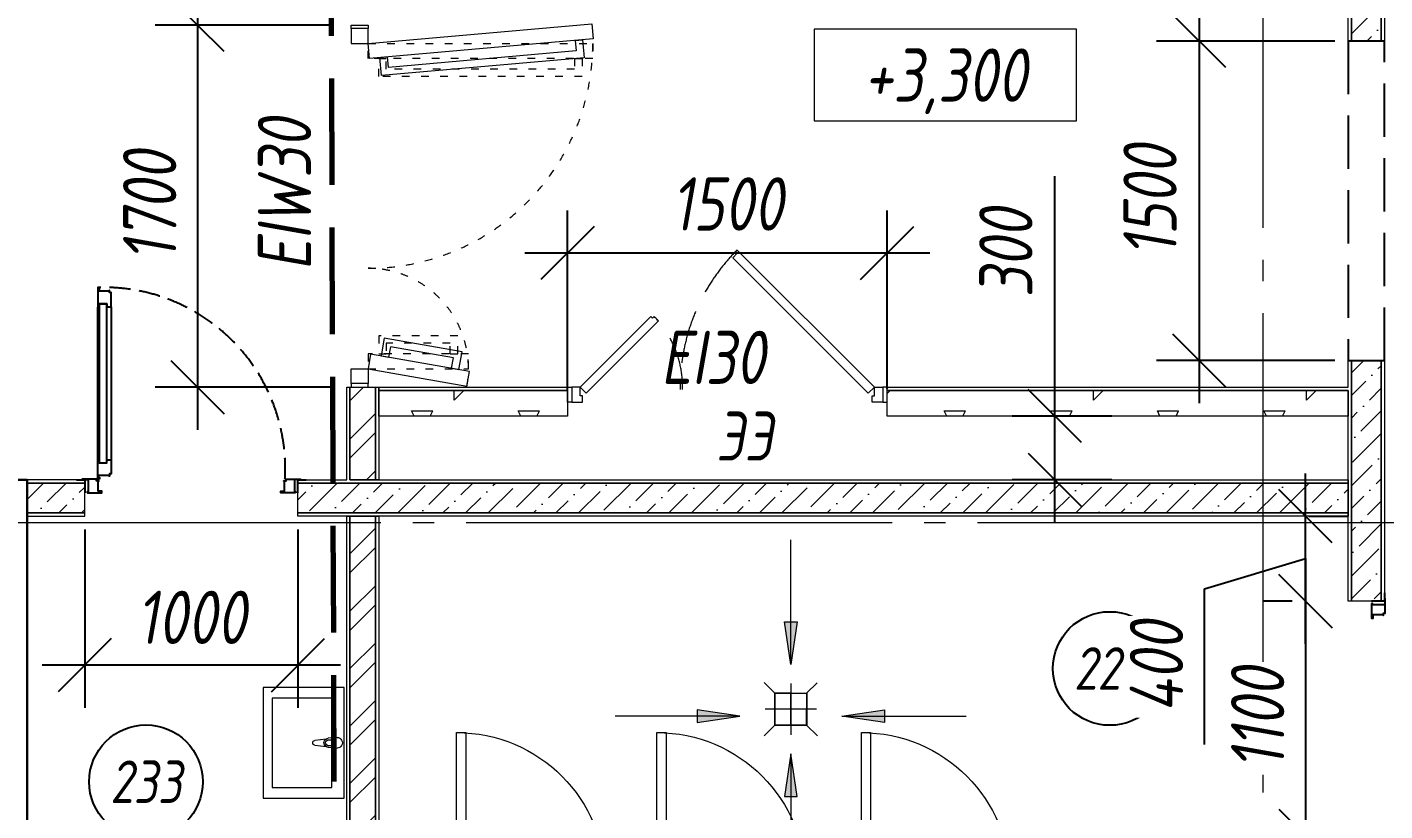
# Model space of a CAD drawing. Header units: millimetres. Extents: x -85420 to 1195317, y -69347 to 470418.
# Drawn here: x 484146 to 490518, y 53223 to 56901 of the extents above; entities that cross this region are included whole.
import ezdxf
from ezdxf import colors
from ezdxf.entities.mleader import LeaderData, LeaderLine
from ezdxf.enums import TextEntityAlignment as Align
from ezdxf.math import Vec2, Vec3

# ---------------------------------------------------------------- set-up
doc = ezdxf.new("R2010")
doc.units = ezdxf.units.MM
for name, pattern in [('ACAD_ISO03W100', [30, 12, -18]), ('GOST2.303 6', [12, 8, -1.5, 1, -1.5]), ('ГОСТ 2.303 4', [7, 5, -2, 0]), ('ГОСТ 2.303 5', [24, 20, -1.5, 1, -1.5]), ('осевая', [50.8, 31.75, -6.35, 6.35, -6.35])]:
    doc.linetypes.add(name, pattern=pattern)
for name, color, linetype, lineweight in [('!М_Двери', 7, 'Continuous', 15), ('!М_Двери_ЭОМ', 7, 'Continuous', 15), ('!М_Отверстия в перекрытиях', 253, 'Continuous', 15), ('!М_Перегородки_пеноблок', 7, 'Continuous', 20), ('+АР_Выноски', 4, 'Continuous', 9), ('+АР_Осевые линии', 252, 'GOST2.303 6', 9), ('+АР_Сантехника', 130, 'Continuous', 9), ('+АР_Стены внутренние', 250, 'Continuous', 18), ('АР_Двери', 7, 'Continuous', 0), ('АР_Трап', 252, 'Continuous', 0), ('ОБОРУДОВАНИЕ', 253, 'Continuous', 5), ('СПДС_+АР_Стены', 250, 'Continuous', 20), ('СПДС_РАЗМЕРЫ', 252, 'Continuous', 0), ('стены', 7, 'Continuous', 40), ('ТОНКАЯ', 253, 'Continuous', 0), ('ЭКСПЛИКАЦИЯ', 7, 'Continuous', 5)]:
    doc.layers.add(name, color=color, linetype=linetype, lineweight=lineweight)
doc.layers.add('ОСИ', color=7, linetype='осевая', lineweight=13, true_color=0x999999)
doc.layers.add('ПБ_граница', color=7, linetype='ГОСТ 2.303 4', lineweight=40, true_color=0xdb0000)
doc.styles.add('ГОСТ 2.304', font='CS_Gost2304.shx', dxfattribs={"oblique": 10})
doc.linetypes.add('Ground1', pattern='A,12,[130,ltypeshp.shx,S=3,R=-150,X=0,Y=-2.598],3,[130,ltypeshp.shx,S=3,R=-150,X=0,Y=-2.598],3,[130,ltypeshp.shx,S=3,R=-150,X=0,Y=-2.598],0', length=18)
doc.dimstyles.new('СПДС', dxfattribs={"dimscale": 100, "dimtxt": 2.5, "dimasz": 2.5, "dimexe": 2, "dimexo": 0.625, "dimgap": 1, "dimtad": 1, "dimdec": 0, "dimrnd": 5, "dimtxsty": 'ГОСТ 2.304', "dimblk": 'OBLIQUE', "dimblk1": 'OBLIQUE', "dimblk2": 'OBLIQUE', "dimcen": 2.5, "dimdle": 2, "dimadec": 0, "dimazin": 2, "dimtfac": 0.75, "dimtdec": 4, "dimtmove": 1, "dimatfit": 3, "dimfxl": 1, "dimtfill": 1, "dimtolj": 1, "dimarcsym": 1})
pattern_1 = [(45, (150, 150), (0, 1000), [141.4, -282.8, 70.7, -424.3, 141.4, -353.61356]), (135, (800, 200), (-1000, 9e-14), [141.4, -212.1, 70.7, -353.6, 141.4, -495.01356]), (63.43495, (0, 0), (5e-08, 1000), [111.8, -447.2, 111.8, -447.234, 0, 0]), (116.56505, (0, 0), (-4e-07, 1000), [111.8, -447.2, 111.8, -447.234, 0, 0]), (0, (0, 100), (0, 1000), [50, -400, 100, -400, 50, 0]), (0, (0, 250), (0, 1000), [-150, 100, -400, 0, -350, 0]), (0, (0, 300), (0, 1000), [-400, 0, -300, 100, -200, 0]), (0, (0, 450), (0, 1000), [-200, 0, -250, 100, -450, 0]), (0, (0, 600), (0, 1000), [-200, 100, -400, 100, -200, 0]), (0, (0, 850), (0, 1000), [-150, 100, -200, 0, -550, 0]), (0, (0, 900), (0, 1000), [-200, 0, -600, 100, -100, 0]), (90, (50, 200), (-1000, 6e-14), [-300, 0, -300, 0, -400, 0]), (90, (150, 0), (-1000, 6e-14), [-150, 100, -400, 0, -350, 0]), (90, (250, 0), (-1000, 6e-14), [-400, 0, -350, 100, -150, 0]), (90, (800, 0), (-1000, 6e-14), [-200, 100, -500, 100, -100, 0]), (90, (100, 100), (-1000, 6e-14), [-300, 0, -350, 0, -350, 0]), (90, (200, 100), (-1000, 6e-14), [-250, 0, -550, 0, -200, 0]), (90, (300, 150), (-1000, 6e-14), [-500, 0, -150, 0, -350, 0]), (90, (350, 50), (-1000, 6e-14), [-450, 0, -200, 0, -250, 0]), (90, (450, 200), (-1000, 6e-14), [-400, 0, -150, 0, -400, 0]), (90, (500, 250), (-1000, 6e-14), [-450, 0, -200, 0, -350, 0]), (90, (550, 0), (-1000, 6e-14), [-600, 0, -250, 0, -150, 0]), (90, (600, 150), (-1000, 6e-14), [-200, 0, -400, 0, -400, 0]), (90, (650, 100), (-1000, 6e-14), [-450, 0, -250, 0, -300, 0]), (90, (700, 50), (-1000, 6e-14), [-400, 0, -300, 0, -300, 0]), (90, (800, 100), (-1000, 6e-14), [-300, 0, -300, 0, -400, 0]), (90, (900, 150), (-1000, 6e-14), [-400, 0, -200, 0, -400, 0]), (90, (950, 200), (-1000, 6e-14), [-150, 0, -600, 0, -250, 0])]
pattern_2 = [(45, (0, 0), (0, -269.40768), []), (45, (5792.26, -5971.88), (-269.40768, 0), [])]
pattern_3 = [(45, (0, 0), (39.774756, 145.840774), [187.5, -40.5, 0, -40.5])]

# ---------------------------------------------------------------- blocks, each defined once
blk = doc.blocks.new('1700-3')
for points in [[(-476.3, 1526), (-12.1, 1444.2), (0, 1513), (-464.1, 1594.8)], [(0, -13), (-1050.7, -104.9), (-1056.8, -35.3), (-6.1, 56.6)]]:
    blk.add_lwpolyline(points, close=True)
for points in [[(80, 1600), (0, 1600), (0, 1583), (80, 1583), (80, 1600)], [(0, 1583), (80, 1583), (80, 1513), (50, 1513), (50, 1513), (0, 1513), (0, 1583)], [(-392.2, 1511.2), (-426.7, 1517.3), (-441.4, 1433.7), (-76.1, 1369.3), (-61.4, 1452.9), (-95.8, 1459)], [(-392.2, 1511.2), (-400.9, 1462.1), (-104.5, 1409.9), (-95.8, 1459)], [(-971.9, -27.9), (-1006.8, -31), (-1014.2, 53.6), (-63.3, 136.8), (-55.9, 52.2), (-90.8, 49.2)], [(-971.9, -27.9), (-976.2, 21.8), (-95.1, 98.9), (-90.8, 49.2)], [(0, -83), (80, -83), (80, -13), (50, -13), (50, -13), (0, -13), (0, -83)], [(80, -100), (0, -100), (0, -83), (80, -83), (80, -100)]]:
    blk.add_lwpolyline(points)
at = {"linetype": 'ACAD_ISO03W100', "ltscale": 3}
for points in [[(-471.3, 1443.1), (0, 1443.1), (0, 1513), (-471.3, 1513)], [(0, -13), (-1054.7, -13), (-1054.7, 56.9), (0, 56.9)]]:
    blk.add_lwpolyline(points, close=True, dxfattribs=at)
for points in [[(-385.9, 1443.1), (-420.9, 1443.1), (-420.9, 1358.3), (-50, 1358.3), (-50, 1443.1), (-85, 1443.1)], [(-385.9, 1443.1), (-385.9, 1393.3), (-85, 1393.3), (-85, 1443.1)], [(-969.5, 56.9), (-1004.5, 56.9), (-1004.5, 141.7), (-50, 141.7), (-50, 56.9), (-85, 56.9)], [(-969.5, 56.9), (-969.5, 106.7), (-85, 106.7), (-85, 56.9)]]:
    blk.add_lwpolyline(points, dxfattribs=at)
for centre, radius, start, end in [((0, 1513), 471.3, 170, 270), ((0, -13), 1054.7, 90, 181.20233)]:
    blk.add_arc(centre, radius, start, end, dxfattribs=at)
blk = doc.blocks.new('_Oblique')
at = {"color": 0, "linetype": 'ByBlock', "lineweight": -2}
blk.add_line((-0.5, -0.5), (0.5, 0.5), dxfattribs=at)
blk = doc.blocks.new('*D383')
at = {"layer": 'Defpoints', "color": 0, "ltscale": 100, "transparency": 16777216}
for p in [(485646.4, 56911.4), (484946.4, 55211.4), (485646.4, 55211.4)]:
    blk.add_point(p, dxfattribs=at)
at = {"layer": 'СПДС_РАЗМЕРЫ', "color": 0, "lineweight": -2, "ltscale": 100, "transparency": 16777216}
for p, q in [((484946.4, 57111.4), (484946.4, 55011.4)), ((485583.9, 56911.4), (484746.4, 56911.4)), ((485583.9, 55211.4), (484746.4, 55211.4))]:
    blk.add_line(p, q, dxfattribs=at)
at = {"layer": 'СПДС_РАЗМЕРЫ', "color": 0, "lineweight": -2, "ltscale": 100, "transparency": 16777216, "xscale": 250, "yscale": 250, "zscale": 250}
for p, rotation in [((484946.4, 56911.4), 90), ((484946.4, 55211.4), 270)]:
    blk.add_blockref('_Oblique', p, dxfattribs=dict(at, rotation=rotation))
at = {"layer": 'СПДС_РАЗМЕРЫ', "color": 0, "ltscale": 100, "transparency": 16777216, "insert": (484721.4, 56061.4), "char_height": 250, "attachment_point": 5, "rotation": 90, "style": 'ГОСТ 2.304', "bg_fill": 3, "box_fill_scale": 1.1, "bg_fill_color": 256, "bg_fill_true_color": 13158600, "bg_fill_transparency": 0}
blk.add_mtext('\\A1;1700', dxfattribs=at)
blk = doc.blocks.new('*D365')
at = {"layer": 'Defpoints', "color": 0, "ltscale": 100, "transparency": 16777216}
for p in [(488969.9, 55076.4), (489299.2, 55076.4), (489299.2, 54776.4)]:
    blk.add_point(p, dxfattribs=at)
at = {"layer": 'СПДС_РАЗМЕРЫ', "color": 0, "lineweight": -2, "ltscale": 100, "transparency": 16777216}
for p, q in [((488969.9, 55076.4), (488969.9, 56202.7)), ((488969.9, 55076.4), (488969.9, 56202.7)), ((488969.9, 54576.4), (488969.9, 55276.4)), ((489236.7, 55076.4), (488769.9, 55076.4)), ((489236.7, 54776.4), (488769.9, 54776.4))]:
    blk.add_line(p, q, dxfattribs=at)
at = {"layer": 'СПДС_РАЗМЕРЫ', "color": 0, "lineweight": -2, "ltscale": 100, "transparency": 16777216, "xscale": 250, "yscale": 250, "zscale": 250}
for p, rotation in [((488969.9, 55076.4), 90), ((488969.9, 54776.4), 270)]:
    blk.add_blockref('_Oblique', p, dxfattribs=dict(at, rotation=rotation))
at = {"layer": 'СПДС_РАЗМЕРЫ', "color": 0, "ltscale": 100, "transparency": 16777216, "insert": (488739.7, 55841.4), "char_height": 250, "attachment_point": 5, "rotation": 90, "style": 'ГОСТ 2.304', "bg_fill": 3, "box_fill_scale": 1.1, "bg_fill_color": 256, "bg_fill_true_color": 13158600, "bg_fill_transparency": 0}
blk.add_mtext('\\A1;300', dxfattribs=at)
blk = doc.blocks.new('*D364')
at = {"layer": 'Defpoints', "color": 0, "ltscale": 100, "transparency": 16777216}
for p in [(486682.4, 55841.4), (486682.4, 55136.4), (488182.4, 55141.4)]:
    blk.add_point(p, dxfattribs=at)
at = {"layer": 'СПДС_РАЗМЕРЫ', "color": 0, "lineweight": -2, "ltscale": 100, "transparency": 16777216}
for p, q in [((486682.4, 55198.9), (486682.4, 56041.4)), ((488182.4, 55203.9), (488182.4, 56041.4)), ((488382.4, 55841.4), (486482.4, 55841.4))]:
    blk.add_line(p, q, dxfattribs=at)
at = {"layer": 'СПДС_РАЗМЕРЫ', "color": 0, "lineweight": -2, "ltscale": 100, "transparency": 16777216, "xscale": 250, "yscale": 250, "zscale": 250, "rotation": 180}
blk.add_blockref('_Oblique', (486682.4, 55841.4), dxfattribs=at)
at = {"layer": 'СПДС_РАЗМЕРЫ', "color": 0, "lineweight": -2, "ltscale": 100, "transparency": 16777216, "xscale": 250, "yscale": 250, "zscale": 250}
blk.add_blockref('_Oblique', (488182.4, 55841.4), dxfattribs=at)
at = {"layer": 'СПДС_РАЗМЕРЫ', "color": 0, "ltscale": 100, "transparency": 16777216, "insert": (487432.4, 56071.6), "char_height": 250, "attachment_point": 5, "style": 'ГОСТ 2.304', "bg_fill": 3, "box_fill_scale": 1.1, "bg_fill_color": 256, "bg_fill_true_color": 13158600, "bg_fill_transparency": 0}
blk.add_mtext('\\A1;1500', dxfattribs=at)
blk = doc.blocks.new('дверь металл_преобразован_в_статический')
for p, q in [((-88.3, 28.3), (-427.7, -311.1)), ((-391.6, -331.6), (-60, 0))]:
    blk.add_line(p, q)
for points in [[(-1500, 0), (-1480, 0), (-1480, 70), (-1500, 70)], [(-1440, 0), (-1480, 0), (-1480, 70), (-1430, 70), (-1430, 40), (-1440, 40)], [(-60, 0), (-20, 0), (-20, 70), (-70, 70), (-70, 40), (-60, 40)], [(0, 0), (-20, 0), (-20, 70), (0, 70)], [(-795.8, -644.1), (-1440, 0), (-1411.7, 28.3), (-775.3, -608.1), (-796.5, -629.3), (-788.7, -637.1)], [(-60, 0), (-391.6, -331.6), (-398.7, -324.6), (-406.5, -332.3), (-427.7, -311.1), (-88.3, 28.3)]]:
    blk.add_lwpolyline(points, close=True)
at = {"linetype": 'ГОСТ 2.303 4', "ltscale": 50}
for centre, radius, start, end in [((-1440, 0), 911, 315, 0.62897), ((-60, 0), 480.1, 178.80642, 223.80642)]:
    blk.add_arc(centre, radius, start, end, dxfattribs=at)
blk = doc.blocks.new('*D354')
at = {"layer": 'Defpoints', "color": 0, "ltscale": 100, "transparency": 16777216}
for p in [(490099.5, 54606.4), (490146.4, 54606.4), (490146.4, 54207.9)]:
    blk.add_point(p, dxfattribs=at)
at = {"layer": 'СПДС_РАЗМЕРЫ', "color": 0, "lineweight": -2, "ltscale": 100, "transparency": 16777216}
for p, q in [((490146.4, 54007.9), (490146.4, 54806.4)), ((490162, 54606.4), (490346.4, 54606.4)), ((489671.4, 54264.6), (490146.4, 54407.1)), ((489671.4, 53534.4), (489671.4, 54264.6)), ((490083.9, 54207.9), (489946.4, 54207.9))]:
    blk.add_line(p, q, dxfattribs=at)
at = {"layer": 'СПДС_РАЗМЕРЫ', "color": 0, "lineweight": -2, "ltscale": 100, "transparency": 16777216, "xscale": 250, "yscale": 250, "zscale": 250}
for p, rotation in [((490146.4, 54606.4), 90), ((490146.4, 54207.9), 270)]:
    blk.add_blockref('_Oblique', p, dxfattribs=dict(at, rotation=rotation))
at = {"layer": 'СПДС_РАЗМЕРЫ', "color": 0, "ltscale": 100, "transparency": 16777216, "insert": (489446.4, 53899.5), "char_height": 250, "attachment_point": 5, "rotation": 90, "style": 'ГОСТ 2.304', "bg_fill": 3, "box_fill_scale": 1.1, "bg_fill_color": 256, "bg_fill_true_color": 13158600, "bg_fill_transparency": 0}
blk.add_mtext('\\A1;400', dxfattribs=at)
blk = doc.blocks.new('*D349')
at = {"layer": 'Defpoints', "color": 0, "ltscale": 100, "transparency": 16777216}
for p in [(490146.4, 54207.9), (490146.4, 53106.8), (490346.4, 53106.8)]:
    blk.add_point(p, dxfattribs=at)
at = {"layer": 'СПДС_РАЗМЕРЫ', "color": 0, "lineweight": -2, "ltscale": 100, "transparency": 16777216}
for p, q in [((490146.4, 54407.9), (490146.4, 52906.8)), ((490083.9, 54207.9), (489946.4, 54207.9)), ((490283.9, 53106.8), (489946.4, 53106.8))]:
    blk.add_line(p, q, dxfattribs=at)
at = {"layer": 'СПДС_РАЗМЕРЫ', "color": 0, "lineweight": -2, "ltscale": 100, "transparency": 16777216, "xscale": 250, "yscale": 250, "zscale": 250}
for p, rotation in [((490146.4, 54207.9), 90), ((490146.4, 53106.8), 270)]:
    blk.add_blockref('_Oblique', p, dxfattribs=dict(at, rotation=rotation))
at = {"layer": 'СПДС_РАЗМЕРЫ', "color": 0, "ltscale": 100, "transparency": 16777216, "insert": (489921.4, 53657.3), "char_height": 250, "attachment_point": 5, "rotation": 90, "style": 'ГОСТ 2.304', "bg_fill": 3, "box_fill_scale": 1.1, "bg_fill_color": 256, "bg_fill_true_color": 13158600, "bg_fill_transparency": 0}
blk.add_mtext('\\A1;1100', dxfattribs=at)
blk = doc.blocks.new('*D332')
at = {"layer": 'Defpoints', "color": 0, "ltscale": 100, "transparency": 16777216}
for p in [(490346.4, 56836.4), (489646.4, 55336.4), (490346.4, 55336.4)]:
    blk.add_point(p, dxfattribs=at)
at = {"layer": 'СПДС_РАЗМЕРЫ', "color": 0, "lineweight": -2, "ltscale": 100, "transparency": 16777216}
for p, q in [((489646.4, 57036.4), (489646.4, 55136.4)), ((490283.9, 56836.4), (489446.4, 56836.4)), ((490283.9, 55336.4), (489446.4, 55336.4))]:
    blk.add_line(p, q, dxfattribs=at)
at = {"layer": 'СПДС_РАЗМЕРЫ', "color": 0, "lineweight": -2, "ltscale": 100, "transparency": 16777216, "xscale": 250, "yscale": 250, "zscale": 250}
for p, rotation in [((489646.4, 56836.4), 90), ((489646.4, 55336.4), 270)]:
    blk.add_blockref('_Oblique', p, dxfattribs=dict(at, rotation=rotation))
at = {"layer": 'СПДС_РАЗМЕРЫ', "color": 0, "ltscale": 100, "transparency": 16777216, "insert": (489416.2, 56086.4), "char_height": 250, "attachment_point": 5, "rotation": 90, "style": 'ГОСТ 2.304', "bg_fill": 3, "box_fill_scale": 1.1, "bg_fill_color": 256, "bg_fill_true_color": 13158600, "bg_fill_transparency": 0}
blk.add_mtext('\\A1;1500', dxfattribs=at)
blk = doc.blocks.new('*D298')
at = {"layer": 'Defpoints', "color": 0, "ltscale": 100, "transparency": 16777216}
for p in [(484416.4, 54606.4), (485417.4, 54606.4), (484416.4, 53906.4)]:
    blk.add_point(p, dxfattribs=at)
at = {"layer": 'СПДС_РАЗМЕРЫ', "color": 0, "lineweight": -2, "ltscale": 100, "transparency": 16777216}
for p, q in [((484416.4, 54543.9), (484416.4, 53706.4)), ((485417.4, 54543.9), (485417.4, 53706.4)), ((485617.4, 53906.4), (484216.4, 53906.4))]:
    blk.add_line(p, q, dxfattribs=at)
at = {"layer": 'СПДС_РАЗМЕРЫ', "color": 0, "lineweight": -2, "ltscale": 100, "transparency": 16777216, "xscale": 250, "yscale": 250, "zscale": 250, "rotation": 180}
blk.add_blockref('_Oblique', (484416.4, 53906.4), dxfattribs=at)
at = {"layer": 'СПДС_РАЗМЕРЫ', "color": 0, "lineweight": -2, "ltscale": 100, "transparency": 16777216, "xscale": 250, "yscale": 250, "zscale": 250}
blk.add_blockref('_Oblique', (485417.4, 53906.4), dxfattribs=at)
at = {"layer": 'СПДС_РАЗМЕРЫ', "color": 0, "ltscale": 100, "transparency": 16777216, "insert": (484916.9, 54131.4), "char_height": 250, "attachment_point": 5, "style": 'ГОСТ 2.304', "bg_fill": 3, "box_fill_scale": 1.1, "bg_fill_color": 256, "bg_fill_true_color": 13158600, "bg_fill_transparency": 0}
blk.add_mtext('\\A1;1000', dxfattribs=at)
blk = doc.blocks.new('*U279')
h = blk.add_hatch(color=256)
h.dxf.hatch_style = 1
h.paths.add_polyline_path([(-29.5, -384.1), (29.5, -384.1), (0, -584.1)])
blk.add_line((0, -584.1), (0, 0))
blk.add_lwpolyline([(29.5, -384.1), (-29.5, -384.1), (0, -584.1), (29.5, -384.1)])
blk = doc.blocks.new('*U278')
h = blk.add_hatch(color=256)
h.dxf.hatch_style = 1
h.paths.add_polyline_path([(-29.5, -384.1), (29.5, -384.1), (0, -584.1)])
blk.add_line((0, -584.1), (0, 0))
blk.add_lwpolyline([(29.5, -384.1), (-29.5, -384.1), (0, -584.1), (29.5, -384.1)])
blk = doc.blocks.new('трап пуи')
at = {"layer": 'ОБОРУДОВАНИЕ'}
for p, q in [((0, -120), (0, 120)), ((-120, 0), (120, 0))]:
    blk.add_line(p, q, dxfattribs=at)
blk.add_lwpolyline([(-75, 75), (-75, -75), (75, -75), (75, 75), (-75, 75)], dxfattribs=at)
blk = doc.blocks.new('Из_буфера27431')
at = {"linetype": 'Continuous', "lineweight": 5}
for p, q in [((-138.5, 11.1), (-85.6, 17.7)), ((-138.5, 11.1), (-85.6, 17.7)), ((-76.1, 21), (-34.1, 25)), ((-76.1, 21), (-34.1, 25)), ((-59, 13.6), (-73.9, 13.6)), ((-59, 13.6), (-73.9, 13.6)), ((-59, -13.6), (-59, 13.6)), ((-59, -13.6), (-59, 13.6)), ((-85.6, -17.7), (-138.5, -11.1)), ((-85.6, -17.7), (-138.5, -11.1)), ((-34.1, -25), (-76.1, -21)), ((-34.1, -25), (-76.1, -21)), ((-73.9, -13.6), (-59, -13.6)), ((-73.9, -13.6), (-59, -13.6))]:
    blk.add_line(p, q, dxfattribs=at)
for points in [[(0, -260), (-380, -260), (-380, 260), (0, 260)], [(-59, -210), (-339.1, -210), (-339.1, 210), (-59, 210)], [(-59, -210), (-339.1, -210), (-339.1, 210), (-59, 210)]]:
    blk.add_lwpolyline(points, close=True, dxfattribs=at)
for centre, radius, start, end in [((-137.1, 0), 11.2, 97.13892, 262.86108), ((-137.1, 0), 11.2, 97.13892, 262.86108), ((-74.2, 0), 21.1, 122.77103, 237.22897), ((-74.2, 0), 21.1, 122.77103, 237.22897), ((-73.9, 0), 13.6, 90, 270), ((-73.9, 0), 13.6, 90, 270), ((-74.2, 0), 21.1, 95.16961, 122.77103), ((-74.2, 0), 21.1, 95.16961, 122.77103), ((-34.1, 0), 25, 270, 90), ((-34.1, 0), 25, 270, 90), ((-74.2, 0), 21.1, 237.22897, 264.83039), ((-74.2, 0), 21.1, 237.22897, 264.83039)]:
    blk.add_arc(centre, radius, start, end, dxfattribs=at)
blk = doc.blocks.new('_DotSmall')
at = {"color": 0, "linetype": 'ByBlock', "const_width": 0.5}
blk.add_lwpolyline([(-0.0625, 0, 1), (0.0625, 0, 1)], format="xyb", close=True, dxfattribs=at)
blk = doc.blocks.new('*U90')
for p, q in [((-700, 0), (-700, -50)), ((0, 0), (0, -50))]:
    blk.add_line(p, q)
blk.add_lwpolyline([(0, 0), (0, 700), (-43.75, 700), (-43.75, 0)], close=True)
blk.add_arc((0, 0), 700, 90, 180)
blk = doc.blocks.new('обследование 2 этаж 1245')
at = {"layer": 'ТОНКАЯ', "ltscale": 100}
for p, q in [((42760, -16760), (42960, -16760)), ((42960, -16760), (42960, -18240))]:
    blk.add_line(p, q, dxfattribs=at)
blk = doc.blocks.new('A$C314F1C93')
at = {"layer": '+АР_Осевые линии', "linetype": 'ГОСТ 2.303 5', "lineweight": 0, "ltscale": 100}
blk.add_line((59540, 64233), (59540, -9232.6), dxfattribs=at)
blk.add_lwpolyline([(-4200, 39250), (75280, 39250)], dxfattribs=at)

msp = doc.modelspace()

# ---------------------------------------------------------------- block references
at = {"layer": 'ОСИ', "ltscale": 40}
msp.add_blockref('A$C314F1C93', (430406.4, 15326.4, 0), dxfattribs=at)

# ---------------------------------------------------------------- next in the draw order: hatches: boundary and pattern name
at = {"layer": 'СПДС_+АР_Стены', "lineweight": 15, "ltscale": 100}
h = msp.add_hatch(dxfattribs=at)
h.set_pattern_fill('КИРПИЧ', color=1, scale=20, style=0, pattern_type=2)
h.set_pattern_definition(pattern_2)
h.paths.add_polyline_path([(485661.4, 51361.4), (485661.4, 54606.2), (485781.4, 54606.2), (485781.4, 51361.4)], flags=0)

# ---------------------------------------------------------------- next in the draw order: linework, layer by layer
at = {"layer": '+АР_Стены внутренние', "ltscale": 100}
msp.add_lwpolyline([(484146.4, 54761.4), (484416.4, 54761.4), (484416.4, 54776.4), (484146.4, 54776.4), (484146.4, 54761.4)], close=True, dxfattribs=at)
for p, q in [((484477.4, 54872.4), (484477.4, 55587.3)), ((484541.4, 55589.4), (484541.4, 54870.4))]:
    msp.add_line(p, q)
for points in [[(484485.4, 55679.4), (484477.4, 55679.4), (484477.4, 55587.3), (484484.4, 55587.3), (484484.4, 55603.3), (484520.4, 55603.3), (484520.4, 55589.4), (484541.4, 55589.4), (484541.4, 55655.4), (484533.4, 55655.4), (484533.4, 55665.4), (484531.8, 55665.4), (484531.8, 55662.4), (484479.1, 55662.4), (484479.1, 55671.4), (484485.4, 55671.4)], [(484520.4, 54856.4), (484520.4, 55603.3), (484484.4, 55603.3), (484484.4, 54856.4)], [(484485.4, 54780.4), (484477.4, 54780.4), (484477.4, 54872.4), (484484.4, 54872.4), (484484.4, 54856.4), (484520.4, 54856.4), (484520.4, 54870.4), (484541.4, 54870.4), (484541.4, 54804.4), (484533.4, 54804.4), (484533.4, 54794.4), (484531.8, 54794.4), (484531.8, 54797.4), (484479.1, 54797.4), (484479.1, 54788.4), (484485.4, 54788.4)], [(484428.4, 54716.4), (484496.4, 54716.4), (484496.4, 54724.4), (484479.4, 54724.4), (484479.4, 54770.8), (484482.4, 54770.8), (484482.4, 54772.4), (484472.4, 54772.4), (484472.4, 54780.4), (484404.3, 54780.4), (484404.3, 54776.4), (484412.4, 54776.4), (484412.4, 54778.8), (484433.4, 54778.8), (484433.4, 54720.2), (484428.4, 54720.2)], [(485405.4, 54716.4), (485337.4, 54716.4), (485337.4, 54724.4), (485354.4, 54724.4), (485354.4, 54770.8), (485351.4, 54770.8), (485351.4, 54772.4), (485361.4, 54772.4), (485361.4, 54780.4), (485429.4, 54780.4), (485429.4, 54776.4), (485421.4, 54776.4), (485421.4, 54778.8), (485400.4, 54778.8), (485400.4, 54720.2), (485405.4, 54720.2)], [(490456.3, 54195.9), (490456.3, 54127.9), (490464.3, 54127.9), (490464.3, 54144.9), (490510.8, 54144.9), (490510.8, 54141.8), (490512.4, 54141.8), (490512.4, 54151.8), (490520.4, 54151.8), (490520.4, 54219.9), (490516.4, 54219.9), (490516.4, 54211.9), (490518.8, 54211.9), (490518.8, 54190.9), (490460.2, 54190.9), (490460.2, 54195.9)]]:
    msp.add_lwpolyline(points, close=True)
at = {"color": 6, "lineweight": 18, "ltscale": 100, "elevation": 0}
msp.add_lwpolyline([(486682.4, 55076.4), (485796.4, 55076.4)], dxfattribs=at)
msp.add_lwpolyline([(486682.4, 55076.4), (485796.4, 55076.4)], dxfattribs=at)
at = {"color": 1, "linetype": 'Ground1'}
for points in [[(484377.5, 54776.4), (484416.4, 54776.4), (484416.4, 54716.4)], [(485417.4, 54716.4), (485417.4, 54776.4), (485456.3, 54776.4)], [(490516.4, 54246.8), (490516.4, 54207.9), (490456.3, 54207.9)]]:
    msp.add_lwpolyline(points, dxfattribs=at)
at = {"linetype": 'ГОСТ 2.303 4', "ltscale": 20}
msp.add_arc((484507.9, 54830), 849.9, 356.65102, 92.06001, dxfattribs=at)
at = {"layer": 'АР_Трап', "lineweight": 0, "elevation": 0}
msp.add_lwpolyline([(487605.8, 53825.9), (487655.6, 53775.7), (487655.6, 53625.7), (487605.8, 53575.9), (487655.6, 53625.7), (487804.8, 53625.7), (487855.8, 53574.7), (487804.8, 53625.7), (487730.2, 53625.7), (487730.2, 53775.7), (487655.6, 53775.7), (487804.8, 53775.7), (487853.8, 53824.7), (487804.8, 53775.7), (487804.8, 53625.7), (487804.8, 53700.7), (487655.6, 53700.7)], dxfattribs=at)
at = {"layer": 'СПДС_+АР_Стены', "ltscale": 100}
for points in [[(485796.4, 55211.4), (485796.4, 54776.4), (485781.4, 54776.4), (485781.4, 55211.4)], [(485661.4, 51361.4), (485661.4, 54606.2), (485781.4, 54606.2), (485781.4, 51361.4), (485661.4, 51361.4)], [(485781.4, 51361.4), (485781.4, 54606.2), (485796.4, 54606.2), (485796.4, 51361.4), (485781.4, 51361.4)]]:
    msp.add_lwpolyline(points, close=True, dxfattribs=at)
at = {"layer": 'стены', "lineweight": 30, "ltscale": 100, "elevation": 0}
msp.add_lwpolyline([(484146.4, 54776.4), (483476.4, 54776.4), (483476.4, 54106.4), (483646.4, 54106.4), (483646.4, 53041.4), (484146.4, 53041.4), (484146.4, 54776.4)], dxfattribs=at)
at = {"layer": 'ЭКСПЛИКАЦИЯ', "linetype": 'Continuous', "lineweight": 25, "ltscale": 100}
for centre in [(489227.5, 53891.4), (484704, 53359.7)]:
    msp.add_circle(centre, 266.7, dxfattribs=at)

# ---------------------------------------------------------------- next in the draw order: block references
at = {"layer": '!М_Двери', "color": 0, "ltscale": 100, "xscale": -1}
for p in [(486161.4, 52890.6, 0), (487101.4, 52890.6, 0), (488061.4, 52890.6, 0)]:
    msp.add_blockref('*U90', p, dxfattribs=at)
at = {"layer": '!М_Двери_ЭОМ', "color": 0, "rotation": 180}
msp.add_blockref('дверь металл_преобразован_в_статический', (486682.4, 55211.4, 0), dxfattribs=at)
at = {"layer": '+АР_Сантехника', "ltscale": 100, "xscale": -1, "rotation": 179.9996894168162}
msp.add_blockref('Из_буфера27431', (485634.8, 53542.7), dxfattribs=at)
at = {"layer": 'АР_Трап', "lineweight": 0, "xscale": -1}
for name, p, rotation in [('*U278', (487730, 54494.9, 0), 0.01492145336335533), ('трап пуи', (487730.2, 53700.7, 0), 89.99999999999308), ('*U278', (488553.8, 53668.2, 0), 270.0149214533633)]:
    msp.add_blockref(name, p, dxfattribs=dict(at, rotation=rotation))
at = {"layer": 'АР_Трап', "lineweight": 0}
for name, p, rotation in [('*U278', (486906.6, 53668.2, 0), 89.98507854663664), ('*U279', (487730, 52906.5, 0), 179.9850785466367)]:
    msp.add_blockref(name, p, dxfattribs=dict(at, rotation=rotation))
at = {"layer": 'ТОНКАЯ', "ltscale": 200}
msp.add_blockref('обследование 2 этаж 1245', (441186.4, 71536.4, 0), dxfattribs=at)

# ---------------------------------------------------------------- next in the draw order: texts
at = {"layer": '!М_Отверстия в перекрытиях', "ltscale": 50, "insert": (487512.4, 54982.3, 0), "char_height": 230, "width": 1461.555, "attachment_point": 5, "line_spacing_factor": 0.648, "style": 'ГОСТ 2.304'}
msp.add_mtext('ЭЭ', dxfattribs=at)
at = {"layer": 'ЭКСПЛИКАЦИЯ', "linetype": 'Continuous', "lineweight": 25, "ltscale": 100, "style": 'ГОСТ 2.304', "oblique": 10}
for s, p in [('226', (489227.5, 53891.4)), ('233', (484704, 53359.7))]:
    msp.add_text(s, height=200, dxfattribs=at).set_placement(p, align=Align.MIDDLE_CENTER)

# ---------------------------------------------------------------- next in the draw order: leaders
at = {"layer": 'ПБ_граница', "linetype": 'ByBlock', "lineweight": 0, "ltscale": 70}
ml = msp.add_multileader_mtext('Standard', dxfattribs=at)
ml.set_content('Граница пожарной зоны ', color=256, style='ГОСТ 2.304')
ml.set_leader_properties(color=256, lineweight=-1)
ml.set_arrow_properties(name='DOTSMALL')
ml.build(insert=Vec2(0, 0))
ml.multileader.update_dxf_attribs({"text_left_attachment_type": 6, "text_right_attachment_type": 6, "dogleg_length": 173.1, "arrow_head_size": 250, "scale": 100})
ctx = ml.context
ctx.base_point, ctx.scale, ctx.char_height, ctx.arrow_head_size, ctx.landing_gap_size, ctx.plane_origin = Vec3(450273, 51533, 0), 100, 250, 250, 200, Vec3(406909.5, 65636.9, 0)
ctx.left_attachment, ctx.right_attachment = 6, 6
notes = []
notes.append((ctx, [(0, (1, 1, 0), (450099.9, 51533, 0), (1, 0), 173.1, [(3, [(448218.2, 55394.9, 0)], 0, [])])]))
ctx.mtext.insert, ctx.mtext.width, ctx.mtext.defined_height, ctx.mtext.line_spacing_factor, ctx.mtext.flow_direction = Vec3(450473, 51845.5, 0), 7160.099, 981, 0.768, 5
for ctx, leaders in notes:
    for number, flags, end, landing, length, lines in leaders:
        leader = LeaderData()
        leader.index, (leader.has_last_leader_line, leader.has_dogleg_vector, leader.attachment_direction) = number, flags
        leader.last_leader_point, leader.dogleg_vector, leader.dogleg_length = Vec3(end), Vec3(landing), length
        for number, points, colour, breaks in lines:
            line = LeaderLine()
            line.index, line.vertices, line.color, line.breaks = number, Vec3.list(points), colors.encode_raw_color(colour), breaks
            leader.lines.append(line)
        ctx.leaders.append(leader)

# ---------------------------------------------------------------- next in the draw order: wipeouts: each hides what was drawn before it
at = {"color": 7, "ltscale": 100, "true_color": 0xffffff}
msp.add_wipeout([(487840.6, 56461.4), (489070.6, 56461.4), (489070.6, 56891.4), (487840.6, 56891.4)], dxfattribs=at).dxf.layer = '+АР_Выноски'

# ---------------------------------------------------------------- next in the draw order: linework, layer by layer
at = {"layer": '+АР_Выноски', "linetype": 'Continuous', "ltscale": 100}
msp.add_lwpolyline([(487840.6, 56461.4), (489070.6, 56461.4), (489070.6, 56891.4), (487840.6, 56891.4), (487840.6, 56461.4)], dxfattribs=at)
at = {"layer": 'ПБ_граница', "color": 1, "lineweight": 70, "ltscale": 100, "true_color": 0xff0404, "elevation": 0}
msp.add_lwpolyline([(490346.4, 58760.7), (485566.4, 58760.7), (485593.8, 51163.5), (484146.4, 51163.5)], dxfattribs=at)

# ---------------------------------------------------------------- next in the draw order: texts
at = {"layer": '+АР_Выноски', "linetype": 'Continuous', "ltscale": 100, "style": 'ГОСТ 2.304', "oblique": 10}
msp.add_text('+3,300', height=250, dxfattribs=at).set_placement((488455.6, 56676.4), align=Align.MIDDLE_CENTER)

# ---------------------------------------------------------------- next in the draw order: texts
at = {"layer": 'ПБ_граница', "linetype": 'ByBlock', "lineweight": 0, "ltscale": 100, "insert": (485354.3, 56115.9, 0), "char_height": 250, "width": 1, "attachment_point": 5, "rotation": 90, "line_spacing_factor": 0.5, "style": 'ГОСТ 2.304', "bg_fill": 3, "box_fill_scale": 1.2, "bg_fill_color": 1, "bg_fill_transparency": 0}
msp.add_mtext('EIW30', dxfattribs=at)
at = {"layer": 'ПБ_граница', "linetype": 'ByBlock', "lineweight": 0, "ltscale": 100, "insert": (487364.7, 55351.5, 0), "char_height": 250, "width": 1, "attachment_point": 5, "line_spacing_factor": 0.5, "style": 'ГОСТ 2.304', "bg_fill": 3, "box_fill_scale": 1.2, "bg_fill_color": 1, "bg_fill_transparency": 0}
msp.add_mtext('EI30', dxfattribs=at)

# ---------------------------------------------------------------- next in the draw order: dimensions: what is measured, and where the dimension line sits
at = {"layer": 'СПДС_РАЗМЕРЫ', "ltscale": 100}
for base, p1, p2, angle, picture, middle in [((489646.4, 55336.4, 0), (490346.4, 56836.4, 0), (490346.4, 55336.4, 0), 270, '*D332', (489416.2, 56086.4, 0)), ((490146.4, 53106.8, 0), (490146.4, 54207.9, 0), (490346.4, 53106.8, 0), 90, '*D349', (489921.4, 53657.3, 0))]:
    dim = msp.add_linear_dim(base=base, p1=p1, p2=p2, angle=angle, dimstyle='СПДС', dxfattribs=at)
    dim.commit()
    dim.dimension.update_dxf_attribs({"geometry": picture, "text_midpoint": middle})
dim = msp.add_linear_dim(base=(484416.4, 53906.4, 0), p1=(485417.4, 54606.4, 0), p2=(484416.4, 54606.4, 0), dimstyle='СПДС', dxfattribs=at)
dim.commit()
dim.dimension.update_dxf_attribs({"geometry": '*D298', "text_midpoint": (484916.9, 54131.4, 0)})

# ---------------------------------------------------------------- next in the draw order: hatches: boundary and pattern name
at = {"layer": '+АР_Стены внутренние', "lineweight": 0, "ltscale": 100}
h = msp.add_hatch(dxfattribs=at)
h.set_pattern_fill('БЕТОН И ИЗДЕЛИЯ ИЗ НЕГО', color=256, scale=30, style=0, pattern_type=2)
h.set_pattern_definition(pattern_3)
h.paths.add_polyline_path([(484146.4, 54621.4), (484416.4, 54621.4), (484416.4, 54761.4), (484146.4, 54761.4)], flags=0)

# ---------------------------------------------------------------- next in the draw order: linework, layer by layer
at = {"layer": '+АР_Стены внутренние', "ltscale": 100}
for points in [[(484146.4, 54621.4), (484416.4, 54621.4), (484416.4, 54761.4), (484146.4, 54761.4), (484146.4, 54621.4)], [(484416.4, 54621.4), (484146.4, 54621.4), (484146.4, 54606.4), (484416.4, 54606.4), (484416.4, 54621.4)]]:
    msp.add_lwpolyline(points, close=True, dxfattribs=at)
at = {"layer": 'СПДС_+АР_Стены', "ltscale": 100}
msp.add_lwpolyline([(485646.4, 52256.5), (485646.4, 54606.2), (485661.4, 54606.2), (485661.4, 51361.4)], dxfattribs=at)

# ---------------------------------------------------------------- next in the draw order: dimensions: what is measured, and where the dimension line sits
at = {"layer": 'СПДС_РАЗМЕРЫ', "ltscale": 100}
for base, p1, p2, angle, picture, middle in [((484946.4, 55211.4, 0), (485646.4, 56911.4, 0), (485646.4, 55211.4, 0), 90, '*D383', (484721.4, 56061.4, 0)), ((486682.4, 55841.4, 0), (488182.4, 55141.4, 0), (486682.4, 55136.4, 0), 180, '*D364', (487432.4, 56071.6, 0)), ((490146.3728, 54606.4152, 0), (490146.3728, 54207.8553, 0), (490099.4556, 54606.4152, 0), 90, '*D354', (489446.3728, 54164.6351, 0))]:
    dim = msp.add_linear_dim(base=base, p1=p1, p2=p2, angle=angle, dimstyle='СПДС', dxfattribs=at)
    dim.commit()
    dim.dimension.update_dxf_attribs({"geometry": picture, "text_midpoint": middle})

# ---------------------------------------------------------------- next in the draw order: wipeouts: each hides what was drawn before it
at = {"color": 7, "linetype": 'ГОСТ 2.303 4', "ltscale": 50}
msp.add_wipeout([(490516.4, 56836.4), (490516.4, 55336.4), (490346.4, 55336.4), (490346.4, 56836.4)], dxfattribs=at)

# ---------------------------------------------------------------- next in the draw order: hatches: boundary and pattern name
at = {"layer": '!М_Перегородки_пеноблок', "ltscale": 100}
h = msp.add_hatch(dxfattribs=at)
h.set_pattern_fill('БЕТОННАЯ ПОДГОТОВКА', color=256, scale=100, style=0, pattern_type=2)
h.set_pattern_definition(pattern_1)
h.paths.add_polyline_path([(485796.4, 55196.4), (486682.4, 55196.4), (486682.4, 55076.4), (485796.4, 55076.4)], flags=0)
h = msp.add_hatch(dxfattribs=at)
h.set_pattern_fill('БЕТОННАЯ ПОДГОТОВКА', color=256, scale=100, style=0, pattern_type=2)
h.set_pattern_definition(pattern_1)
h.paths.add_polyline_path([(485796.4, 55196.4), (486682.4, 55196.4), (486682.4, 55076.4), (485796.4, 55076.4)], flags=0)
at = {"layer": '+АР_Стены внутренние', "lineweight": 0, "ltscale": 100}
h = msp.add_hatch(dxfattribs=at)
h.set_pattern_fill('БЕТОН И ИЗДЕЛИЯ ИЗ НЕГО', color=256, scale=30, style=0, pattern_type=2)
h.set_pattern_definition(pattern_3)
h.paths.add_polyline_path([(490361.4, 57486.4), (490361.4, 56836.4), (490501.4, 56836.4), (490501.4, 57486.4)], flags=0)
h = msp.add_hatch(dxfattribs=at)
h.set_pattern_fill('БЕТОН И ИЗДЕЛИЯ ИЗ НЕГО', color=256, scale=30, style=0, pattern_type=2)
h.set_pattern_definition(pattern_3)
h.paths.add_polyline_path([(490361.4, 55336.4), (490361.4, 54207.9), (490501.4, 54207.9), (490501.4, 55336.4)], flags=0)
at = {"layer": 'СПДС_+АР_Стены', "lineweight": 15, "ltscale": 100}
h = msp.add_hatch(dxfattribs=at)
h.set_pattern_fill('КИРПИЧ', color=1, scale=20, style=0, pattern_type=2)
h.set_pattern_definition(pattern_2)
h.paths.add_polyline_path([(485781.4, 55211.4), (485781.4, 54776.4), (485661.4, 54776.4), (485661.4, 55211.4)], flags=0)

# ---------------------------------------------------------------- next in the draw order: linework, layer by layer
at = {"layer": '!М_Перегородки_пеноблок', "ltscale": 100}
for points in [[(485796.4, 55211.4), (486682.4, 55211.4), (486682.4, 55196.4), (485796.4, 55196.4), (485796.4, 55211.4)], [(485796.4, 55211.4), (486682.4, 55211.4), (486682.4, 55196.4), (485796.4, 55196.4), (485796.4, 55211.4)], [(485796.4, 55196.4), (486682.4, 55196.4), (486682.4, 55076.4), (485796.4, 55076.4), (485796.4, 55196.4)], [(485796.4, 55196.4), (486682.4, 55196.4), (486682.4, 55076.4), (485796.4, 55076.4), (485796.4, 55196.4)]]:
    msp.add_lwpolyline(points, close=True, dxfattribs=at)
at = {"layer": '+АР_Стены внутренние', "ltscale": 100}
for points in [[(490346.4, 57121.4), (490346.4, 57486.4), (490361.4, 57486.4), (490361.4, 56836.4), (490346.4, 56836.4), (490346.4, 57106.4)], [(490346.4, 55211.4), (490346.4, 55336.4), (490361.4, 55336.4), (490361.4, 54207.9), (490346.4, 54207.9), (490346.4, 55076.4), (490346.4, 55076.4), (490346.4, 55196.4), (490346.4, 55196.4)]]:
    msp.add_lwpolyline(points, dxfattribs=at)
for points in [[(490361.4, 57486.4), (490501.4, 57486.4), (490501.4, 56836.4), (490361.4, 56836.4), (490361.4, 57486.4)], [(490501.4, 57486.4), (490516.4, 57486.4), (490516.4, 56836.4), (490501.4, 56836.4), (490501.4, 57486.4)], [(490361.4, 55336.4), (490501.4, 55336.4), (490501.4, 54207.9), (490361.4, 54207.9), (490361.4, 55336.4)], [(490501.4, 55336.4), (490516.4, 55336.4), (490516.4, 54207.9), (490501.4, 54207.9), (490501.4, 55336.4)]]:
    msp.add_lwpolyline(points, close=True, dxfattribs=at)
at = {"linetype": 'ГОСТ 2.303 4', "ltscale": 50}
msp.add_lwpolyline([(490346.4, 56836.4), (490346.4, 55336.4), (490516.4, 55336.4), (490516.4, 56836.4)], close=True, dxfattribs=at)
at = {"layer": 'СПДС_+АР_Стены', "ltscale": 100}
msp.add_lwpolyline([(485646.4, 54776.4), (485646.4, 55211.4), (485661.4, 55211.4), (485661.4, 54776.4)], dxfattribs=at)
msp.add_lwpolyline([(485781.4, 55211.4), (485781.4, 54776.4), (485661.4, 54776.4), (485661.4, 55211.4)], close=True, dxfattribs=at)

# ---------------------------------------------------------------- next in the draw order: block references
at = {"layer": 'АР_Двери', "lineweight": 30, "ltscale": 100, "rotation": 180}
msp.add_blockref('1700-3', (485746.4, 56811.4, 0), dxfattribs=at)

# ---------------------------------------------------------------- next in the draw order: dimensions: what is measured, and where the dimension line sits
at = {"layer": 'СПДС_РАЗМЕРЫ', "ltscale": 100}
dim = msp.add_linear_dim(base=(488969.9, 55076.4, 0), p1=(489299.2, 54776.4, 0), p2=(489299.2, 55076.4, 0), angle=90, dimstyle='СПДС', dxfattribs=at)
dim.commit()
dim.dimension.update_dxf_attribs({"geometry": '*D365', "text_midpoint": (488935.1, 55841.4, 0), "dimtype": 160})

# ---------------------------------------------------------------- next in the draw order: hatches: boundary and pattern name
at = {"layer": '!М_Перегородки_пеноблок', "ltscale": 100}
h = msp.add_hatch(dxfattribs=at)
h.set_pattern_fill('БЕТОННАЯ ПОДГОТОВКА', color=256, scale=100, style=0, pattern_type=2)
h.set_pattern_definition(pattern_1)
h.paths.add_polyline_path([(490346.4, 55196.4), (488182.3, 55196.4), (488182.3, 55076.4), (490346.4, 55076.4)], flags=0)
at = {"layer": '+АР_Стены внутренние', "lineweight": 0, "ltscale": 100}
h = msp.add_hatch(dxfattribs=at)
h.set_pattern_fill('БЕТОН И ИЗДЕЛИЯ ИЗ НЕГО', color=256, scale=30, style=0, pattern_type=2)
h.set_pattern_definition(pattern_3)
h.paths.add_polyline_path([(485417.4, 54761.4), (490346.4, 54761.4), (490346.4, 54621.4), (485417.4, 54621.4)], flags=0)

# ---------------------------------------------------------------- next in the draw order: linework, layer by layer
at = {"layer": '!М_Перегородки_пеноблок', "ltscale": 100}
msp.add_lwpolyline([(490346.4, 55196.4), (488182.3, 55196.4), (488182.3, 55211.4), (490346.4, 55211.4)], dxfattribs=at)
msp.add_lwpolyline([(490346.4, 55196.4), (490346.4, 55076.4), (488182.3, 55076.4), (488182.3, 55196.4), (490346.4, 55196.4)], close=True, dxfattribs=at)
at = {"layer": '+АР_Стены внутренние', "ltscale": 100}
msp.add_lwpolyline([(485661.4, 54776.4), (485661.4, 54776.4), (485796.4, 54776.4), (485796.4, 54776.4), (490346.4, 54776.4), (490346.4, 54761.4), (485417.4, 54761.4), (485417.4, 54776.4), (485646.4, 54776.4)], dxfattribs=at)
for points in [[(485417.4, 54761.4), (490346.4, 54761.4), (490346.4, 54621.4), (485417.4, 54621.4)], [(485417.4, 54621.4), (490346.4, 54621.4), (490346.4, 54606.4), (485417.4, 54606.4), (485417.4, 54621.4)]]:
    msp.add_lwpolyline(points, close=True, dxfattribs=at)

doc.saveas('drawing.dxf')
